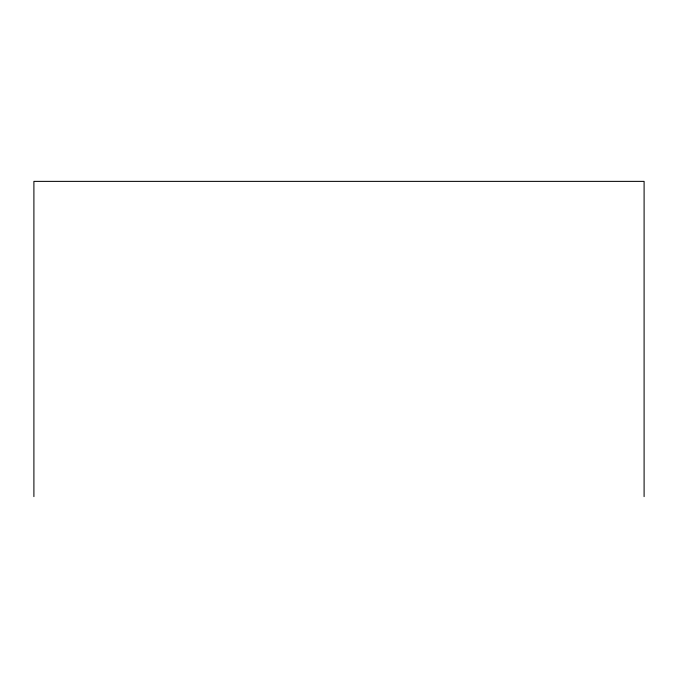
<?xml version="1.0" encoding="UTF-8"?>
<svg xmlns="http://www.w3.org/2000/svg" width="678" height="678" viewBox="0 0 678 678"><rect width="100%" height="100%" fill="white"/><g stroke="black" fill="none" stroke-linecap="round" stroke-linejoin="round"><path stroke-width="1.02" d="M644.1 496.627L644.1 181.373L33.9 181.373L33.9 496.627"/></g></svg>
